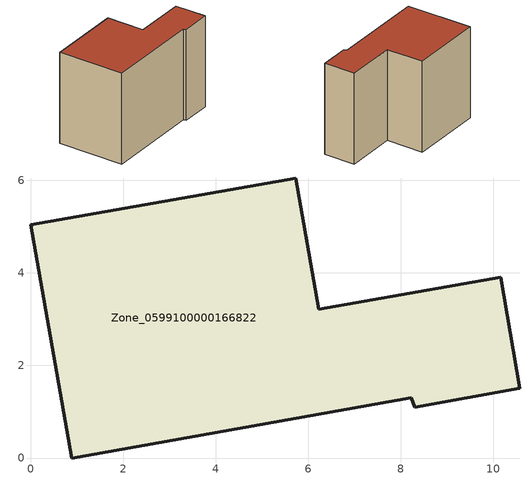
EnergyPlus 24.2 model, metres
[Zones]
Zone_0599100000166822
 floor ground (C_G): 10.16,3.91 10.57,1.51 8.3,1.1 8.23,1.3 0.89,0 0,5.04 5.73,6.05 6.23,3.21 z0
 wall outside (C_F): 5.73,6.05 0,5.04 0.89,0 8.23,1.3 8.3,1.1 10.57,1.51 10.16,3.91 6.23,3.21 5.73,6.05 z0:7.1
 roof outside (C_R): 0.89,0 8.23,1.3 8.3,1.1 10.57,1.51 10.16,3.91 6.23,3.21 5.73,6.05 0,5.04 z7.1
[BUILDING]
Pand.0599100000166822: North Axis=0; Terrain=City; Loads Convergence Tolerance Value=0.04; Temperature Convergence Tolerance Value=0.4; Solar Distribution=FullExterior; Maximum Number of Warmup Days=25; Minimum Number of Warmup Days=1
[Site:Location]
Rotterdam.The.Hague.AP_ZH_NLD Design_Conditions: Latitude=51.96; Longitude=4.45; Time Zone=1; Elevation=-4.5
[SITE:GROUNDTEMPERATURE:BUILDINGSURFACE]
18, 18, 18, 18, 18, 18, 18, 18, 18, 18, 18, 18
[MATERIAL] Thermal Absorptance=0.9; Solar Absorptance=0.7; Visible Absorptance=0.7
Name | Roughness | Thickness | Conductivity | Density | Specific Heat
G.TI.1946 | MediumSmooth | 0.15 | 1 | 540 | 1210
F.TI.1946 | Rough | 0.3 | 0.857143 | 1920 | 840
R.TI.1946 | MediumRough | 0.2 | 0.1 | 1500 | 1000
[CONSTRUCTION]
C_G: G.TI.1946
C_F: F.TI.1946
C_R: R.TI.1946
[ZONE]
Zone_0599100000166822: Type=1; Multiplier=1; Ceiling Height=Autocalculate; Volume=Autocalculate; Floor Area=autocalculate; Part of Total Floor Area=Yes
[ZONEINFILTRATION:DESIGNFLOWRATE]
Infil_Zone_0599100000166822: Zone or ZoneList or Space or SpaceList=Zone_0599100000166822; Schedule=AlwaysOn; Design Flow Rate Calculation Method=Flow/Area; Flow Rate per Floor Area=0.003; Constant Term Coefficient=1; Temperature Term Coefficient=0; Velocity Term Coefficient=0; Velocity Squared Term Coefficient=0
[HVACTEMPLATE:ZONE:IDEALLOADSAIRSYSTEM]
Zone_0599100000166822: Maximum Heating Supply Air Temperature=50; Minimum Cooling Supply Air Temperature=13; Maximum Heating Supply Air Humidity Ratio=0.0156; Minimum Cooling Supply Air Humidity Ratio=0.0077; Heating Limit=NoLimit; Cooling Limit=NoLimit; Dehumidification Control Type=ConstantSensibleHeatRatio; Cooling Sensible Heat Ratio=0.7; Dehumidification Setpoint=60; Humidification Control Type=None; Humidification Setpoint=30; Outdoor Air Method=None; Outdoor Air Flow Rate per Person=0.00944; Outdoor Air Flow Rate per Zone Floor Area=0; Outdoor Air Flow Rate per Zone=0; Demand Controlled Ventilation Type=None; Outdoor Air Economizer Type=NoEconomizer; Heat Recovery Type=None; Sensible Heat Recovery Effectiveness=0.7; Latent Heat Recovery Effectiveness=0.65
[ZONECONTROL:THERMOSTAT]
ThermostatControl_Zone_0599100000166822: Zone or ZoneList=Zone_0599100000166822; Control Type Schedule=DualSetpointControlType; Control 1=Thermostat_Zone_0599100000166822; Temperature Difference Between Cutout And Setpoint=0
[THERMOSTATSETPOINT:DUALSETPOINT]
Thermostat_Zone_0599100000166822: Heating Setpoint Temperature Schedule=HeatingSetpoint_Zone_0599100000166822; Cooling Setpoint Temperature Schedule=CoolingSetpoint_Zone_0599100000166822
[SCHEDULE:COMPACT]
HeatingSetpoint_Zone_0599100000166822: Through: 12/31, For: AllDays, Until: 24:00, 21
CoolingSetpoint_Zone_0599100000166822: Through: 12/31, For: AllDays, Until: 24:00, 24
DualSetpointControlType: Through: 12/31, For: AllDays, Until: 24:00, 4
AlwaysOn: Through: 12/31, For: AllDays, Until: 24:00, 1
